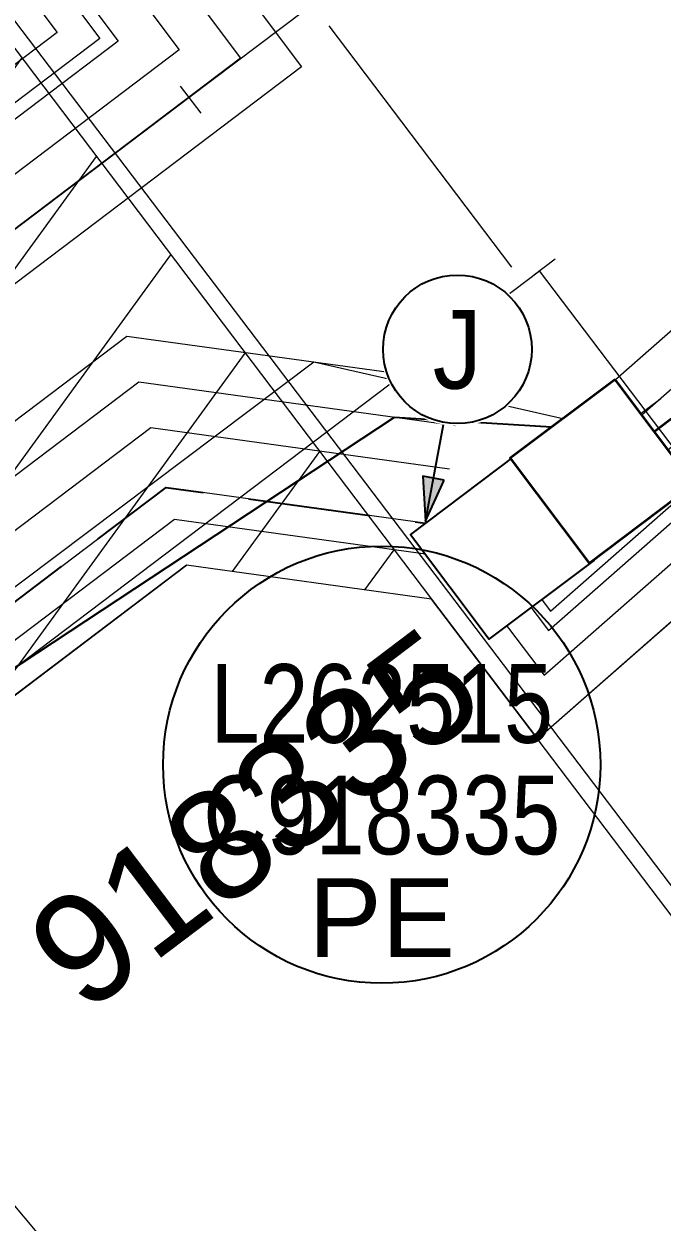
# Model space of a CAD drawing. Header units: metres. Extents: x 0 to 309348, y 0 to 6272736.
# Drawn here: x 308544.98 to 308559.57, y 6272167.01 to 6272194.42 of the extents above; entities that cross this region are included whole.
import ezdxf
from ezdxf.enums import TextEntityAlignment as Align

# ---------------------------------------------------------------- set-up
doc = ezdxf.new("R2010")
doc.units = ezdxf.units.M
for name, pattern in [('DASHED', [0.75, 0.5, -0.25]), ('DOT', [6.35, 0, -6.35]), ('IE Trench LV', [5.5, 4, -1.5])]:
    doc.linetypes.add(name, pattern=pattern)
doc.layers.get('0').update_dxf_attribs({"color": 6})
doc.layers.add('_User Miscellaneous10', color=252, linetype='Continuous', lineweight=13, plot=False, transparency=0.85)
for name, color, linetype, lineweight in [('_User_SL_Exist', 4, 'Continuous', 35), ('Cadastre Developer_SP_NEW', 92, 'Continuous', 15), ('Cadastre Easements_SP_NEW', 52, 'DASHED', 15), ('Cadastre Land Parcels_SP_EXT', 118, 'Continuous', 15), ('Cadastre Roads_SP_NEW', 214, 'Continuous', 15)]:
    doc.layers.add(name, color=color, linetype=linetype, lineweight=lineweight)
for name, color, linetype in [('Mains_LV_New_T94', 2, 'Cable o'), ('Notes_SL_MISC', 4, 'Continuous'), ('Notes_SP_NEW', 51, 'Continuous'), ('SupportsUG_SP_LV_SL_NEW', 2, 'Continuous'), ('Trench_SP_NEW', 2, 'Continuous')]:
    doc.layers.add(name, color=color, linetype=linetype)
doc.styles.add('SL_LABEL', font='arial.ttf', dxfattribs={"height": 2})
doc.styles.get("Standard").update_dxf_attribs({"font": 'arial.ttf'})
doc.linetypes.add('Cable o', pattern='A,5.25,-0.1,["o",Standard,S=2,R=0,X=0.2,Y=-0.7],-2', length=7.35)

# ---------------------------------------------------------------- blocks, each defined once
blk = doc.blocks.new('*U279')
at = {"width": 0.9, "flags": 8}
blk.add_attdef('ASSET_NUM', text='', height=2, dxfattribs=at).set_placement((4, 2), align=Align.MIDDLE_LEFT)
at = {"flags": 1}
blk.add_attdef('Z', (-2.351, -1.813), '', height=0.2, rotation=270, dxfattribs=at)
at = {"flags": 9}
for tag, p in [('NOTES', (-2, -1.813)), ('SUBURB', (-1.8, -1.813)), ('STREETNAME', (-1.6, -1.813)), ('LOCATION', (-1.4, -1.813)), ('LEGEND', (-1.2, -1.813)), ('USAGE', (-1, -1.813)), ('STATE', (-0.8, -1.813)), ('OWNED_BY', (-0.6, -1.813)), ('COLUMN_TYPE', (-0.4, -1.813)), ('STREET_CODE', (-0.2, -1.813)), ('STRUCTURE_PLANT_NUMBER', (0.031, -1.813))]:
    blk.add_attdef(tag, text='', height=0.2, rotation=270, dxfattribs=at).set_placement(p, align=Align.MIDDLE_LEFT)
at = {"ltscale": 10}
blk.add_wipeout([(-1.5, -1.5), (-1.5, 1.5), (1.5, 1.5), (1.5, -1.5)], dxfattribs=at)
blk.add_lwpolyline([(-1.5, 1.5), (-1.5, -1.5), (1.5, -1.5), (1.5, 1.5)], close=True)
blk = doc.blocks.new('SL_LANTERN_NEW')
at = {"flags": 9}
for tag, p in [('LANTNUMBER', (-1.4, 2.6)), ('LOUTREACH', (-1.4, 2.2)), ('LOUTREACHVOCAB', (-1.4, 2)), ('LRATECODE', (-1.4, 1.8)), ('LREMOVE', (-1.4, 1.6)), ('LREPLACE', (-1.4, 1.4)), ('LTYPE', (-1.4, 1.2)), ('LTYPEVOCAB', (-1.4, 1)), ('LEGEND', (-1.4, 0.8)), ('SUBURB', (-1.4, 0.6)), ('STREETNAME', (-1.4, 0.4)), ('LOCATION', (-1.4, 0.2)), ('LNEW', (-6.4, 0)), ('LMASTVOCAB', (-6.2, 0)), ('LMAST', (-6, 0)), ('LLAMPVOCAB', (-5.8, 0)), ('LLAMP', (-5.6, 0)), ('LEXIST', (-5.4, 0)), ('LCHARGE3PERCENT', (-5.2, 0)), ('LCHARGE3', (-5, 0)), ('LCHARGE2PERCENT', (-4.8, 0)), ('LCHARGE2', (-4.6, 0)), ('LCHARGE1PERCENT', (-4.4, 0)), ('LCHARGE1', (-4.2, 0)), ('LCATEGORY', (-4, 0)), ('LBRACKETVOCAB', (-3.8, 0)), ('LBRACKET', (-3.6, 0)), ('LKINGHEIGHT', (-3.4, 0)), ('CREPLACE', (-3.2, 0)), ('CREMOVE', (-3, 0)), ('CNUMBER', (-2.8, 0)), ('CNEW', (-2.6, 0)), ('CEXIST', (-2.4, 0)), ('USAGE', (-2.2, 0)), ('STATE', (-2, 0)), ('OWNED_BY', (-1.8, 0)), ('ORIENTATION', (-1.6, 0)), ('OPERATING_VOLTAGE', (-1.4, 0)), ('NOTES', (-1.4, 0)), ('NO_PHASES', (-1.2, 0)), ('LANTERN_TYPE', (-1, 0)), ('LANTERN_PURPOSE', (-0.8, 0)), ('CONTROL_TYPE', (-0.6, 0)), ('CONSTRUCTED_VOLTAGE', (-0.4, 0)), ('MAINTAINED_BY', (-1.4, -0.663))]:
    blk.add_attdef(tag, text='', height=0.2, rotation=270, dxfattribs=at).set_placement(p, align=Align.MIDDLE_LEFT)
at = {"style": 'SL_LABEL', "flags": 8}
blk.add_attdef('ASSET_NUM', text='', height=1, dxfattribs=at).set_placement((7, 1), align=Align.MIDDLE_LEFT)
at = {"style": 'SL_LABEL', "flags": 9}
blk.add_attdef('STREET_CODE', text='', height=0.001, rotation=270, dxfattribs=at).set_placement((0.001, 0), align=Align.MIDDLE_LEFT)
for tag, p, height, flags in [('Z', (0, 0), 0.001, 1), ('OPERATED_BY', (-1.4, -0.407), 0.2, 9)]:
    blk.add_attdef(tag, p, '', height=height, rotation=270, dxfattribs=dict(flags=flags))
at = {"flags": 8}
blk.add_attdef('LNUMBER', text='', height=1, dxfattribs=at).set_placement((7, -1), align=Align.MIDDLE_LEFT)
blk.add_wipeout([(5.688, 0), (5.061, -1.061), (4, -1.688), (2.939, -1.061), (2.313, 0), (2.939, 1.061), (4, 1.687), (5.061, 1.061)])
for p, q in [((4, 1.5), (4, 1.125)), ((2.939, 1.061), (3.205, 0.795)), ((5.061, 1.061), (4.795, 0.795)), ((0, 0), (2.875, 0)), ((5.125, 0), (5.5, 0)), ((2.939, -1.061), (3.205, -0.795)), ((5.061, -1.061), (4.795, -0.795)), ((4, -1.125), (4, -1.5))]:
    blk.add_line(p, q)
blk.add_circle((4, 0), 1.125)
blk = doc.blocks.new('*U249')
at = {"ltscale": 0.1}
blk.add_circle((0, 0), 5, dxfattribs=at)
at = {"insert": (0, -2.6), "char_height": 1.8, "attachment_point": 2}
blk.add_mtext('PE', dxfattribs=at)
at = {"width": 0.8}
blk.add_attdef('SNUMBER', text='', height=1.8, dxfattribs=at).set_placement((0, 0.5), align=Align.CENTER)
at = {"flags": 1}
blk.add_attdef('Z', (0, 0), '', height=0.2, dxfattribs=at)
at = {"width": 0.8}
blk.add_attdef('CNUMBER', text='', height=1.8, dxfattribs=at).set_placement((0, -0.25), align=Align.TOP_CENTER)
blk = doc.blocks.new('*U472')
h = blk.add_hatch(color=256)
h.dxf.hatch_style = 1
h.paths.add_polyline_path([(-0.3, -2.995), (-0.792, -2.904), (-0.728, -3.933)])
at = {"flags": 128}
blk.add_lwpolyline([(-0.3, -2.995), (-0.792, -2.904), (-0.728, -3.933), (-0.3, -2.995)], dxfattribs=at)
blk.add_wipeout([(0, 1.75), (-0.021, 1.75), (-0.043, 1.749), (-0.064, 1.749), (-0.086, 1.748), (-0.107, 1.747), (-0.129, 1.745), (-0.15, 1.744), (-0.172, 1.742), (-0.193, 1.739), (-0.214, 1.737), (-0.236, 1.734), (-0.257, 1.731), (-0.278, 1.728), (-0.299, 1.724), (-0.32, 1.72), (-0.341, 1.716), (-0.362, 1.712), (-0.383, 1.707), (-0.404, 1.703), (-0.425, 1.698), (-0.446, 1.692), (-0.467, 1.687), (-0.487, 1.681), (-0.508, 1.675), (-0.529, 1.668), (-0.549, 1.662), (-0.569, 1.655), (-0.59, 1.648), (-0.61, 1.64), (-0.63, 1.633), (-0.65, 1.625), (-0.67, 1.617), (-0.689, 1.608), (-0.709, 1.6), (-0.729, 1.591), (-0.748, 1.582), (-0.768, 1.573), (-0.787, 1.563), (-0.806, 1.553), (-0.825, 1.543), (-0.844, 1.533), (-0.863, 1.523), (-0.881, 1.512), (-0.9, 1.501), (-0.918, 1.49), (-0.936, 1.478), (-0.954, 1.467), (-0.972, 1.455), (-0.99, 1.443), (-1.008, 1.431), (-1.025, 1.418), (-1.042, 1.406), (-1.06, 1.393), (-1.077, 1.38), (-1.094, 1.366), (-1.11, 1.353), (-1.127, 1.339), (-1.143, 1.325), (-1.159, 1.311), (-1.175, 1.297), (-1.191, 1.282), (-1.207, 1.267), (-1.222, 1.253), (-1.237, 1.237), (-1.253, 1.222), (-1.267, 1.207), (-1.282, 1.191), (-1.297, 1.175), (-1.311, 1.159), (-1.325, 1.143), (-1.339, 1.127), (-1.353, 1.11), (-1.366, 1.094), (-1.38, 1.077), (-1.393, 1.06), (-1.406, 1.042), (-1.418, 1.025), (-1.431, 1.008), (-1.443, 0.99), (-1.455, 0.972), (-1.467, 0.954), (-1.478, 0.936), (-1.49, 0.918), (-1.501, 0.9), (-1.512, 0.881), (-1.523, 0.863), (-1.533, 0.844), (-1.543, 0.825), (-1.553, 0.806), (-1.563, 0.787), (-1.573, 0.768), (-1.582, 0.748), (-1.591, 0.729), (-1.6, 0.709), (-1.608, 0.689), (-1.617, 0.67), (-1.625, 0.65), (-1.633, 0.63), (-1.64, 0.61), (-1.648, 0.59), (-1.655, 0.569), (-1.662, 0.549), (-1.668, 0.529), (-1.675, 0.508), (-1.681, 0.487), (-1.687, 0.467), (-1.692, 0.446), (-1.698, 0.425), (-1.703, 0.404), (-1.707, 0.383), (-1.712, 0.362), (-1.716, 0.341), (-1.72, 0.32), (-1.724, 0.299), (-1.728, 0.278), (-1.731, 0.257), (-1.734, 0.236), (-1.737, 0.214), (-1.739, 0.193), (-1.742, 0.172), (-1.744, 0.15), (-1.745, 0.129), (-1.747, 0.107), (-1.748, 0.086), (-1.749, 0.064), (-1.749, 0.043), (-1.75, 0.021), (-1.75, 0), (-1.75, -0.021), (-1.749, -0.043), (-1.749, -0.064), (-1.748, -0.086), (-1.747, -0.107), (-1.745, -0.129), (-1.744, -0.15), (-1.742, -0.172), (-1.739, -0.193), (-1.737, -0.214), (-1.734, -0.236), (-1.731, -0.257), (-1.728, -0.278), (-1.724, -0.299), (-1.72, -0.32), (-1.716, -0.341), (-1.712, -0.362), (-1.707, -0.383), (-1.703, -0.404), (-1.698, -0.425), (-1.692, -0.446), (-1.687, -0.467), (-1.681, -0.487), (-1.675, -0.508), (-1.668, -0.529), (-1.662, -0.549), (-1.655, -0.569), (-1.648, -0.59), (-1.64, -0.61), (-1.633, -0.63), (-1.625, -0.65), (-1.617, -0.67), (-1.608, -0.689), (-1.6, -0.709), (-1.591, -0.729), (-1.582, -0.748), (-1.573, -0.768), (-1.563, -0.787), (-1.553, -0.806), (-1.543, -0.825), (-1.533, -0.844), (-1.523, -0.863), (-1.512, -0.881), (-1.501, -0.9), (-1.49, -0.918), (-1.478, -0.936), (-1.467, -0.954), (-1.455, -0.972), (-1.443, -0.99), (-1.431, -1.008), (-1.418, -1.025), (-1.406, -1.042), (-1.393, -1.06), (-1.38, -1.077), (-1.366, -1.094), (-1.353, -1.11), (-1.339, -1.127), (-1.325, -1.143), (-1.311, -1.159), (-1.297, -1.175), (-1.282, -1.191), (-1.267, -1.207), (-1.253, -1.222), (-1.237, -1.237), (-1.222, -1.253), (-1.207, -1.267), (-1.191, -1.282), (-1.175, -1.297), (-1.159, -1.311), (-1.143, -1.325), (-1.127, -1.339), (-1.11, -1.353), (-1.094, -1.366), (-1.077, -1.38), (-1.06, -1.393), (-1.042, -1.406), (-1.025, -1.418), (-1.008, -1.431), (-0.99, -1.443), (-0.972, -1.455), (-0.954, -1.467), (-0.936, -1.478), (-0.918, -1.49), (-0.9, -1.501), (-0.881, -1.512), (-0.863, -1.523), (-0.844, -1.533), (-0.825, -1.543), (-0.806, -1.553), (-0.787, -1.563), (-0.768, -1.573), (-0.748, -1.582), (-0.729, -1.591), (-0.709, -1.6), (-0.689, -1.608), (-0.67, -1.617), (-0.65, -1.625), (-0.63, -1.633), (-0.61, -1.64), (-0.59, -1.648), (-0.569, -1.655), (-0.549, -1.662), (-0.529, -1.668), (-0.508, -1.675), (-0.487, -1.681), (-0.467, -1.687), (-0.446, -1.692), (-0.425, -1.698), (-0.404, -1.703), (-0.383, -1.707), (-0.362, -1.712), (-0.341, -1.716), (-0.32, -1.72), (-0.299, -1.724), (-0.278, -1.728), (-0.257, -1.731), (-0.236, -1.734), (-0.214, -1.737), (-0.193, -1.739), (-0.172, -1.742), (-0.15, -1.744), (-0.129, -1.745), (-0.107, -1.747), (-0.086, -1.748), (-0.064, -1.749), (-0.043, -1.749), (-0.021, -1.75), (0, -1.75), (0.021, -1.75), (0.043, -1.749), (0.064, -1.749), (0.086, -1.748), (0.107, -1.747), (0.129, -1.745), (0.15, -1.744), (0.172, -1.742), (0.193, -1.739), (0.214, -1.737), (0.236, -1.734), (0.257, -1.731), (0.278, -1.728), (0.299, -1.724), (0.32, -1.72), (0.341, -1.716), (0.362, -1.712), (0.383, -1.707), (0.404, -1.703), (0.425, -1.698), (0.446, -1.692), (0.467, -1.687), (0.487, -1.681), (0.508, -1.675), (0.529, -1.668), (0.549, -1.662), (0.569, -1.655), (0.59, -1.648), (0.61, -1.64), (0.63, -1.633), (0.65, -1.625), (0.67, -1.617), (0.689, -1.608), (0.709, -1.6), (0.729, -1.591), (0.748, -1.582), (0.768, -1.573), (0.787, -1.563), (0.806, -1.553), (0.825, -1.543), (0.844, -1.533), (0.863, -1.523), (0.881, -1.512), (0.9, -1.501), (0.918, -1.49), (0.936, -1.478), (0.954, -1.467), (0.972, -1.455), (0.99, -1.443), (1.008, -1.431), (1.025, -1.418), (1.042, -1.406), (1.06, -1.393), (1.077, -1.38), (1.094, -1.366), (1.11, -1.353), (1.127, -1.339), (1.143, -1.325), (1.159, -1.311), (1.175, -1.297), (1.191, -1.282), (1.207, -1.267), (1.222, -1.253), (1.237, -1.237), (1.253, -1.222), (1.267, -1.207), (1.282, -1.191), (1.297, -1.175), (1.311, -1.159), (1.325, -1.143), (1.339, -1.127), (1.353, -1.11), (1.366, -1.094), (1.38, -1.077), (1.393, -1.06), (1.406, -1.042), (1.418, -1.025), (1.431, -1.008), (1.443, -0.99), (1.455, -0.972), (1.467, -0.954), (1.478, -0.936), (1.49, -0.918), (1.501, -0.9), (1.512, -0.881), (1.523, -0.863), (1.533, -0.844), (1.543, -0.825), (1.553, -0.806), (1.563, -0.787), (1.573, -0.768), (1.582, -0.748), (1.591, -0.729), (1.6, -0.709), (1.608, -0.689), (1.617, -0.67), (1.625, -0.65), (1.633, -0.63), (1.64, -0.61), (1.648, -0.59), (1.655, -0.569), (1.662, -0.549), (1.668, -0.529), (1.675, -0.508), (1.681, -0.487), (1.687, -0.467), (1.692, -0.446), (1.698, -0.425), (1.703, -0.404), (1.707, -0.383), (1.712, -0.362), (1.716, -0.341), (1.72, -0.32), (1.724, -0.299), (1.728, -0.278), (1.731, -0.257), (1.734, -0.236), (1.737, -0.214), (1.739, -0.193), (1.742, -0.172), (1.744, -0.15), (1.745, -0.129), (1.747, -0.107), (1.748, -0.086), (1.749, -0.064), (1.749, -0.043), (1.75, -0.021), (1.75, 0), (1.75, 0.021), (1.749, 0.043), (1.749, 0.064), (1.748, 0.086), (1.747, 0.107), (1.745, 0.129), (1.744, 0.15), (1.742, 0.172), (1.739, 0.193), (1.737, 0.214), (1.734, 0.236), (1.731, 0.257), (1.728, 0.278), (1.724, 0.299), (1.72, 0.32), (1.716, 0.341), (1.712, 0.362), (1.707, 0.383), (1.703, 0.404), (1.698, 0.425), (1.692, 0.446), (1.687, 0.467), (1.681, 0.487), (1.675, 0.508), (1.668, 0.529), (1.662, 0.549), (1.655, 0.569), (1.648, 0.59), (1.64, 0.61), (1.633, 0.63), (1.625, 0.65), (1.617, 0.67), (1.608, 0.689), (1.6, 0.709), (1.591, 0.729), (1.582, 0.748), (1.573, 0.768), (1.563, 0.787), (1.553, 0.806), (1.543, 0.825), (1.533, 0.844), (1.523, 0.863), (1.512, 0.881), (1.501, 0.9), (1.49, 0.918), (1.478, 0.936), (1.467, 0.954), (1.455, 0.972), (1.443, 0.99), (1.431, 1.008), (1.418, 1.025), (1.406, 1.042), (1.393, 1.06), (1.38, 1.077), (1.366, 1.094), (1.353, 1.11), (1.339, 1.127), (1.325, 1.143), (1.311, 1.159), (1.297, 1.175), (1.282, 1.191), (1.267, 1.207), (1.253, 1.222), (1.237, 1.237), (1.222, 1.253), (1.207, 1.267), (1.191, 1.282), (1.175, 1.297), (1.159, 1.311), (1.143, 1.325), (1.127, 1.339), (1.11, 1.353), (1.094, 1.366), (1.077, 1.38), (1.06, 1.393), (1.042, 1.406), (1.025, 1.418), (1.008, 1.431), (0.99, 1.443), (0.972, 1.455), (0.954, 1.467), (0.936, 1.478), (0.918, 1.49), (0.9, 1.501), (0.881, 1.512), (0.863, 1.523), (0.844, 1.533), (0.825, 1.543), (0.806, 1.553), (0.787, 1.563), (0.768, 1.573), (0.748, 1.582), (0.729, 1.591), (0.709, 1.6), (0.689, 1.608), (0.67, 1.617), (0.65, 1.625), (0.63, 1.633), (0.61, 1.64), (0.59, 1.648), (0.569, 1.655), (0.549, 1.662), (0.529, 1.668), (0.508, 1.675), (0.487, 1.681), (0.467, 1.687), (0.446, 1.692), (0.425, 1.698), (0.404, 1.703), (0.383, 1.707), (0.362, 1.712), (0.341, 1.716), (0.32, 1.72), (0.299, 1.724), (0.278, 1.728), (0.257, 1.731), (0.236, 1.734), (0.214, 1.737), (0.193, 1.739), (0.172, 1.742), (0.15, 1.744), (0.129, 1.745), (0.107, 1.747), (0.086, 1.748), (0.064, 1.749), (0.043, 1.749), (0.021, 1.75)])
blk.add_line((-0.728, -3.933), (-0.319, -1.721))
blk.add_circle((0, 0), 1.7)
at = {"width": 0.9}
blk.add_attdef('CODE', text='', height=1.8, dxfattribs=at).set_placement((0, 0), align=Align.MIDDLE_CENTER)
at = {"flags": 1}
blk.add_attdef('Z', (0, 0), '', height=0.2, dxfattribs=at)

msp = doc.modelspace()

# ---------------------------------------------------------------- hatches: boundary and pattern name
at = {"layer": 'Cadastre Easements_SP_NEW', "ltscale": 0.7, "transparency": 33554551}
h = msp.add_hatch(dxfattribs=at)
h.set_pattern_fill('ANSI31', color=21, scale=0.85, angle=189)
h.paths.add_polyline_path([(308522.74385, 6272039.80882), (308542.90773, 6272043.50908), (308538.25243, 6272046.7217), (308524.06488, 6272124.20867), (308523.8614, 6272126.30891), (308523.87572, 6272128.40767), (308523.78325, 6272131.22959), (308528.74487, 6272162.73295), (308529.16035, 6272164.48661), (308530.30506, 6272167.02272), (308530.95785, 6272167.91363), (308532.44243, 6272169.65529), (308535.21485, 6272171.82764), (308548.70198, 6272182.03575), (308554.30633, 6272181.261), (308544.34325, 6272194.41836), (308526.00707, 6272180.53367), (308524.00395, 6272178.87727), (308522.50299, 6272177.37019), (308521.20773, 6272175.82879), (308519.83116, 6272173.85325), (308518.37172, 6272171.16201), (308517.74379, 6272169.68337), (308516.81409, 6272166.7377), (308516.34984, 6272164.39728), (308514.16253, 6272150.61303), (308511.97522, 6272136.82877), (308511.37091, 6272132.71941), (308511.16346, 6272129.45498), (308511.22206, 6272126.48779), (308511.25883, 6272124.62575), (308525.95775, 6272044.46539)])

# ---------------------------------------------------------------- linework, layer by layer
at = {"layer": '_User Miscellaneous10', "color": 253, "ltscale": 0.5}
msp.add_line((308556.72867, 6272178.06244), (308572.14825, 6272191.61171), dxfattribs=at)
at = {"layer": '_User Miscellaneous10', "ltscale": 0.5, "flags": 128}
for points in [[(308554.30633, 6272181.261), (308556.72867, 6272178.06244), (308572.14825, 6272191.61171), (308517.25693, 6272263.86591), (308501.30942, 6272251.76178), (308544.34264, 6272194.41791), (308531.58681, 6272184.75887), (308524.86472, 6272179.63317, 0.08227282), (308519.6483, 6272173.55654, 0.08842709), (308516.54851, 6272165.53609), (308512.28017, 6272138.74933), (308511.37091, 6272132.71941, 0.05948927), (308511.47537, 6272123.8281), (308525.95775, 6272044.46539), (308522.74385, 6272039.80882), (308463.01045, 6272028.84718)], [(308555.10352, 6272181.86473), (308556.87653, 6272179.52358), (308570.78867, 6272191.74826), (308517.06532, 6272262.46505), (308502.70622, 6272251.56652), (308545.74011, 6272194.22175), (308532.19183, 6272183.96265), (308525.48946, 6272178.852, 0.08203014), (308520.50332, 6272173.03795, 0.08824463), (308517.53332, 6272165.36157), (308513.26837, 6272138.59609), (308512.36292, 6272132.5915, 0.05917352), (308512.46364, 6272123.9829), (308527.01578, 6272044.23788), (308523.33164, 6272038.89999), (308463.19094, 6272027.86361)], [(308555.90071, 6272182.46846), (308557.02439, 6272180.98471), (308569.4291, 6272191.8848), (308516.8737, 6272261.06419), (308504.10301, 6272251.37127), (308547.13757, 6272194.0256), (308532.79685, 6272183.16644), (308526.11461, 6272178.07114, 0.08177148), (308521.35835, 6272172.51937, 0.08805016), (308518.51806, 6272165.18669), (308514.25657, 6272138.44286), (308513.35499, 6272132.46388, 0.05884453), (308513.45197, 6272124.13735), (308528.07381, 6272044.01037), (308523.91944, 6272037.99115), (308463.37144, 6272026.88003)], [(308556.6979, 6272183.07219), (308557.17225, 6272182.44585), (308568.06952, 6272192.02135), (308516.68209, 6272259.66334), (308505.4998, 6272251.17601), (308548.53504, 6272193.82945), (308533.40186, 6272182.37022), (308526.74017, 6272177.29059, 0.08149498), (308522.21337, 6272172.00078, 0.08784227), (308519.50275, 6272165.0114), (308515.24477, 6272138.28962), (308514.34709, 6272132.33657, 0.05850134), (308514.44036, 6272124.29146), (308529.13184, 6272043.78286), (308524.50723, 6272037.08232), (308463.55193, 6272025.89646)], [(308557.28847, 6272183.87918), (308566.70995, 6272192.15789), (308516.49047, 6272258.26248), (308506.8966, 6272250.98076), (308549.9325, 6272193.6333), (308534.00688, 6272181.57401), (308527.36619, 6272176.51039, 0.08119849), (308523.0684, 6272171.48219, 0.08761936), (308520.48737, 6272164.8357), (308516.23296, 6272138.13639), (308515.33925, 6272132.20957, 0.05814291), (308515.42882, 6272124.44519), (308530.18987, 6272043.55536), (308525.09502, 6272036.17349), (308463.73243, 6272024.91288)], [(308556.62839, 6272184.63038), (308565.35037, 6272192.29444), (308516.29885, 6272256.86163), (308508.29339, 6272250.7855), (308551.32997, 6272193.43715), (308534.6119, 6272180.77779), (308527.99269, 6272175.73056, 0.0808795), (308523.92342, 6272170.96361, 0.08737952), (308521.47191, 6272164.65954), (308517.22116, 6272137.98315), (308516.33145, 6272132.08291, 0.05776808), (308516.41735, 6272124.59853), (308531.2479, 6272043.32785), (308525.68281, 6272035.26465), (308463.91292, 6272023.9293)]]:
    msp.add_lwpolyline(points, format="xyb", dxfattribs=at)
at = {"layer": '_User Miscellaneous10', "color": 4, "ltscale": 0.5, "flags": 128}
msp.add_lwpolyline([(308555.66156, 6272182.28734), (308556.98003, 6272180.54637), (308569.83697, 6272191.84384), (308516.93119, 6272261.48445), (308503.68397, 6272251.42984), (308546.71833, 6272194.08445), (308532.61534, 6272183.4053), (308525.92702, 6272178.30536, 0.08185086), (308521.10184, 6272172.67494, 0.08810984), (308518.22265, 6272165.23919), (308513.96011, 6272138.48883), (308513.05736, 6272132.50213, 0.05894467), (308513.15546, 6272124.09105), (308527.7564, 6272044.07863), (308523.7431, 6272038.2638), (308463.31729, 6272027.1751)], format="xyb", dxfattribs=at)
at = {"layer": '_User Miscellaneous10', "ltscale": 6, "flags": 128}
for points in [[(308554.99102, 6272186.2139), (308547.33551, 6272187.27219), (308535.74485, 6272178.49949), (308530.33684, 6272174.40628, 0.05333076), (308527.7019, 6272171.92959), (308525.92206, 6272169.50055), (308524.14425, 6272165.2568), (308523.05314, 6272158.77089), (308518.99399, 6272133.20624), (308518.6403, 6272128.3492), (308519.10857, 6272123.51609), (308533.7073, 6272043.78341), (308541.77198, 6272038.21731), (308581.96479, 6272045.59292)], [(308557.30427, 6272185.38647), (308551.61406, 6272186.68073), (308537.55536, 6272176.10741), (308532.14735, 6272172.0142, 0.05135078), (308530.04979, 6272170.05816), (308528.55186, 6272168.01385), (308527.04518, 6272164.41732), (308526.01386, 6272158.28681), (308521.97683, 6272132.86145), (308521.65087, 6272128.38518), (308522.08236, 6272123.93163), (308536.43438, 6272045.54639), (308542.45307, 6272041.39239), (308581.42331, 6272048.54365)], [(308554.85408, 6272185.22332), (308547.60881, 6272186.2249), (308536.34836, 6272177.70213), (308530.94035, 6272173.60892, 0.05273302), (308528.48529, 6272171.30683), (308526.79866, 6272169.00498), (308525.11123, 6272164.97698), (308524.04005, 6272158.60953), (308519.98827, 6272133.09131), (308519.64382, 6272128.3612), (308520.09984, 6272123.6546), (308534.61632, 6272044.37107), (308541.99901, 6272039.27567), (308581.78429, 6272046.57649)], [(308554.71715, 6272184.23274), (308547.8821, 6272185.17762), (308536.95186, 6272176.90477), (308531.54385, 6272172.81156, 0.05207647), (308529.26795, 6272170.68305), (308527.67526, 6272168.50941), (308526.07821, 6272164.69715), (308525.02695, 6272158.44817), (308520.98255, 6272132.97638), (308520.64735, 6272128.37319), (308521.0911, 6272123.79312), (308535.52535, 6272044.95873), (308542.22604, 6272040.33403), (308581.6038, 6272047.56007)], [(308554.44327, 6272182.25158), (308548.42868, 6272183.08304), (308538.15887, 6272175.31005), (308532.75086, 6272171.21684, 0.0505429), (308530.83072, 6272169.43204), (308529.42846, 6272167.51828), (308528.01216, 6272164.13749), (308527.00077, 6272158.12545), (308522.97111, 6272132.74653), (308522.65439, 6272128.39717), (308523.07362, 6272124.07015), (308537.3434, 6272046.13404), (308542.6801, 6272042.45075), (308581.24282, 6272049.52722)], [(308554.30633, 6272181.261), (308548.70198, 6272182.03575), (308538.76237, 6272174.51269), (308533.35436, 6272170.41948, 0.04963605), (308531.61065, 6272168.80454), (308530.30506, 6272167.02272), (308528.97914, 6272163.85766), (308527.98767, 6272157.96409), (308523.96539, 6272132.6316), (308523.65791, 6272128.40916), (308524.06488, 6272124.20867), (308538.25243, 6272046.7217), (308542.90714, 6272043.50911), (308581.06233, 6272050.5108)]]:
    msp.add_lwpolyline(points, format="xyb", dxfattribs=at)
at = {"layer": '_User Miscellaneous10', "color": 4, "ltscale": 6, "flags": 128}
msp.add_lwpolyline([(308554.53913, 6272182.94499), (308548.23738, 6272183.81614), (308537.73642, 6272175.8682), (308532.26112, 6272171.72407), (308530.3358, 6272169.94093), (308528.81484, 6272167.86518), (308527.33528, 6272164.33337), (308526.30993, 6272158.2384), (308522.27511, 6272132.82698), (308521.95192, 6272128.38877), (308522.37974, 6272123.97319), (308536.70708, 6272045.72268), (308542.52118, 6272041.7099), (308594.38452, 6272051.22711)], dxfattribs=at)
at = {"layer": 'Cadastre Developer_SP_NEW'}
for p, q in [((308533.35436, 6272170.41948), (308548.70198, 6272182.03575)), ((308554.30633, 6272181.261), (308548.70198, 6272182.03575)), ((308635.50275, 6272074.04587), (308554.30633, 6272181.261)), ((308538.76237, 6272174.51269), (308565.24805, 6272143.0554))]:
    msp.add_line(p, q, dxfattribs=at)
at = {"layer": 'Cadastre Land Parcels_SP_EXT', "linetype": 'Continuous'}
msp.add_lwpolyline([(308583.20198, 6272143.85901), (308492.01896, 6272264.00303), (308477.72798, 6272282.80198), (308470.939, 6272277.31996), (308464.01699, 6272272.893), (308453.323, 6272266.79496), (308441.93304, 6272260.48403), (308428.85902, 6272253.14297), (308418.19798, 6272245.24401), (308409.93702, 6272237.38903), (308403.50499, 6272227.968), (308398.68097, 6272218.17598), (308395.10898, 6272205.60404), (308392.562, 6272191.65102), (308391.54997, 6272175.82499), (308393.09102, 6272162.647), (308394.38103, 6272152.265), (308393.77498, 6272141.54796), (308392.73999, 6272132.52602), (308392.21396, 6272122.91101), (308393.22997, 6272111.12497), (308393.257, 6272110.92498), (308583.20198, 6272143.85901)], close=True, dxfattribs=at)
at = {"layer": 'Cadastre Roads_SP_NEW'}
for p, q in [((308548.55377, 6272192.99762), (308549.0245, 6272192.37568)), ((308556.62871, 6272188.66232), (308557.13094, 6272189.04267)), ((308558.92405, 6272185.383), (308559.54586, 6272185.85391))]:
    msp.add_line(p, q, dxfattribs=at)
for points in [[(308548.75257, 6272192.73518), (308551.94201, 6272195.14919)], [(308556.14139, 6272188.8588), (308551.96353, 6272194.3752)], [(308559.18677, 6272185.58293), (308556.77185, 6272188.77168)], [(308639.34826, 6272079.73451), (308559.18677, 6272185.58293)]]:
    msp.add_lwpolyline(points, dxfattribs=at)
for points in [[(308530.79221, 6272040.26982), (308515.70352, 6272122.67849, -0.08484152), (308515.57019, 6272133.96522), (308520.34968, 6272164.06657, -0.19373123), (308528.22422, 6272177.19774), (308548.75257, 6272192.73518)], [(308555.4611, 6272044.79679), (308538.66082, 6272041.71379), (308523.57271, 6272124.11931, -0.08484152), (308523.47122, 6272132.7107), (308528.2507, 6272162.81205, -0.19373123), (308533.05225, 6272170.81886), (308556.77185, 6272188.77168)]]:
    msp.add_lwpolyline(points, format="xyb", dxfattribs=at)

# ---------------------------------------------------------------- next in the draw order: block references
at = {"layer": 'SupportsUG_SP_LV_SL_NEW', "ltscale": 0.7}
ref = msp.add_blockref('*U279', (308555.91925, 6272182.44399), dxfattribs=dict(at, rotation=306.9233434148483))
ref.add_attrib('ASSET_NUM', '918335', dxfattribs={"layer": '0', "height": 2.5, "rotation": 37.121254}).set_placement((308545.60278, 6272172.72522), align=Align.MIDDLE_LEFT)

# ---------------------------------------------------------------- next in the draw order: linework, layer by layer
at = {"layer": 'Cadastre Developer_SP_NEW', "ltscale": 0.7, "transparency": 33554687, "flags": 128}
msp.add_lwpolyline([(308544.34149, 6272194.419), (308554.30633, 6272181.261)], dxfattribs=at)
at = {"layer": 'Trench_SP_NEW', "linetype": 'IE Trench LV', "ltscale": 0.7, "flags": 128}
msp.add_lwpolyline([(308526.77642, 6272160.69533), (308527.33528, 6272164.33337, -0.15122765), (308531.29846, 6272170.8325), (308537.36704, 6272175.58863), (308548.23738, 6272183.81614), (308554.15899, 6272182.99754)], format="xyb", dxfattribs=at)

# ---------------------------------------------------------------- next in the draw order: block references
at = {"layer": '_User_SL_Exist', "ltscale": 0.7, "rotation": 37.3277893663051}
msp.add_blockref('SL_LANTERN_NEW', (308558.20539, 6272184.18731), dxfattribs=at)

# ---------------------------------------------------------------- next in the draw order: block references
at = {"layer": '_User_SL_Exist', "ltscale": 0.7, "rotation": 306.9233434148483}
msp.add_blockref('*U279', (308558.20539, 6272184.18731), dxfattribs=at)

# ---------------------------------------------------------------- next in the draw order: linework, layer by layer
at = {"layer": 'Mains_LV_New_T94', "color": 4, "linetype": 'Cable o', "ltscale": 0.7, "flags": 128}
msp.add_lwpolyline([(308557.04777, 6272185.19372), (308553.45212, 6272185.41713), (308544.16456, 6272179.29008), (308541.00291, 6272176.8971), (308535.44277, 6272172.68875), (308532.01678, 6272169.72726), (308532.01678, 6272169.72726), (308530.68171, 6272167.90521), (308529.01218, 6272164.08642), (308528.75765, 6272162.54106)], dxfattribs=at)

# ---------------------------------------------------------------- next in the draw order: block references
at = {"layer": 'Notes_SL_MISC', "linetype": 'DOT', "ltscale": 10}
ref = msp.add_blockref('*U249', (308553.16506, 6272177.47463), dxfattribs=at)
ref.add_attrib('SNUMBER', 'L262515', dxfattribs={"layer": '0', "height": 1.8, "rotation": 360, "width": 0.8}).set_placement((308553.16506, 6272177.97463), align=Align.CENTER)
ref.add_attrib('CNUMBER', 'C918335', dxfattribs={"height": 1.8, "rotation": 360, "width": 0.8}).set_placement((308553.16506, 6272177.22463), align=Align.TOP_CENTER)

# ---------------------------------------------------------------- next in the draw order: block references
at = {"layer": 'Notes_SP_NEW', "color": 2, "ltscale": 0.7}
msp.add_blockref('*U472', (308554.89547, 6272186.97573), dxfattribs=at).add_auto_attribs({'CODE': 'J'})

doc.saveas('drawing.dxf')
